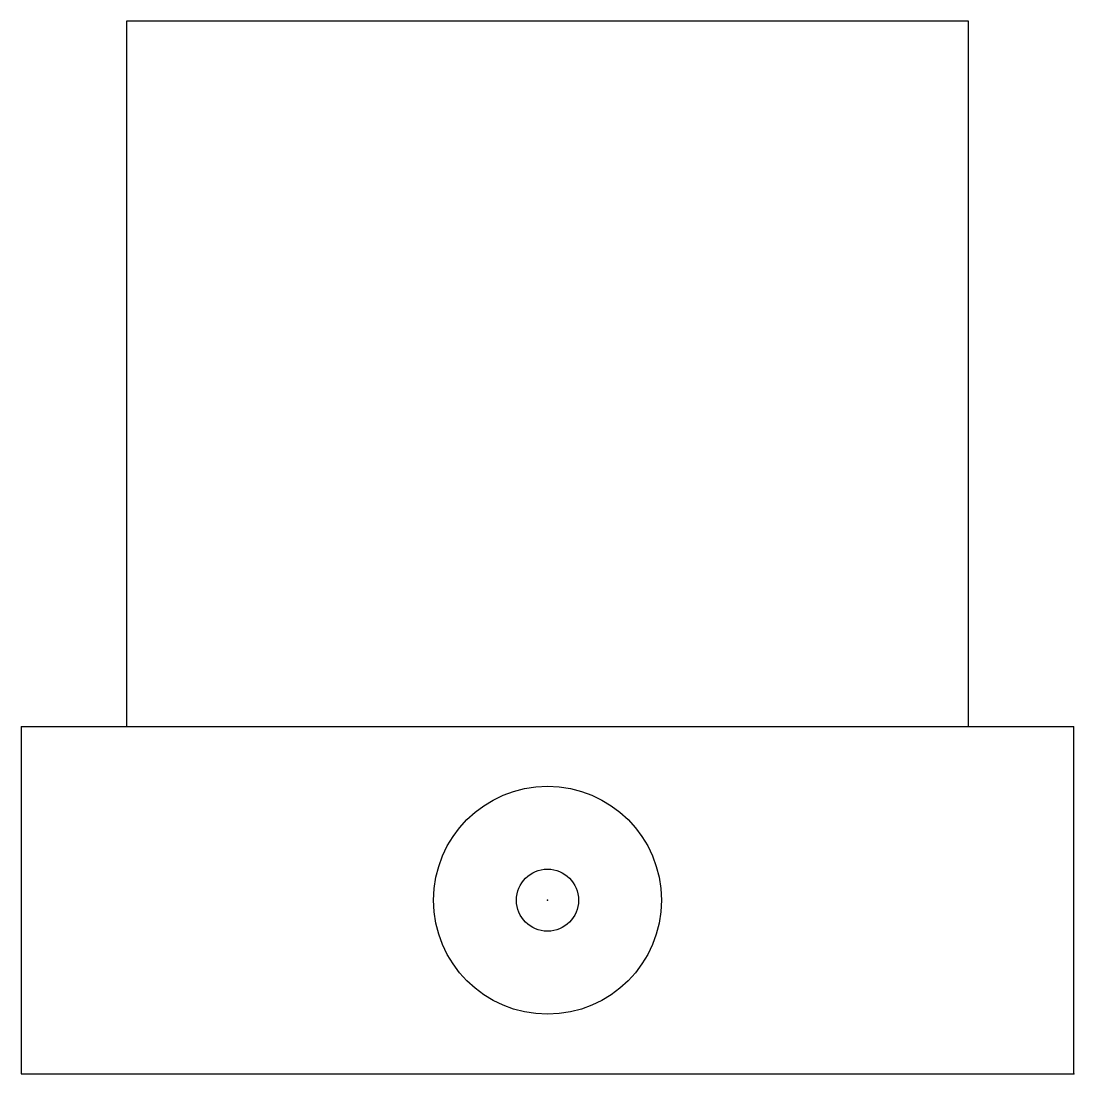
# Model space of a CAD drawing. Extents: x -1 to 0, y 0 to 1.
import ezdxf

# ---------------------------------------------------------------- set-up
doc = ezdxf.new("R2010")
doc.units = 0
doc.header["$MEASUREMENT"] = 0
doc.layers.add('CAD', color=7, linetype='CONTINUOUS')

msp = doc.modelspace()

# ---------------------------------------------------------------- linework, layer by layer
at = {"layer": 'CAD', "color": 5, "linetype": 'CONTINUOUS'}
for p, q in [((-0.1, 1), (-0.9, 1)), ((-0.9, 1), (-0.9, 0.33)), ((-0.1, 0.33), (-0.1, 1)), ((-1, 0.33), (-1, 0)), ((-1, 0.33), (0, 0.33)), ((0, 0), (0, 0.33)), ((-1, 0), (0, 0))]:
    msp.add_line(p, q, dxfattribs=at)
for radius in [0.1082, 0.0295]:
    msp.add_circle((-0.5, 0.165), radius, dxfattribs=at)
at = {"layer": 'CAD', "color": 5}
for p in [(-0.5, 0.165), (0, 0)]:
    msp.add_point(p, dxfattribs=at)

doc.saveas('drawing.dxf')
